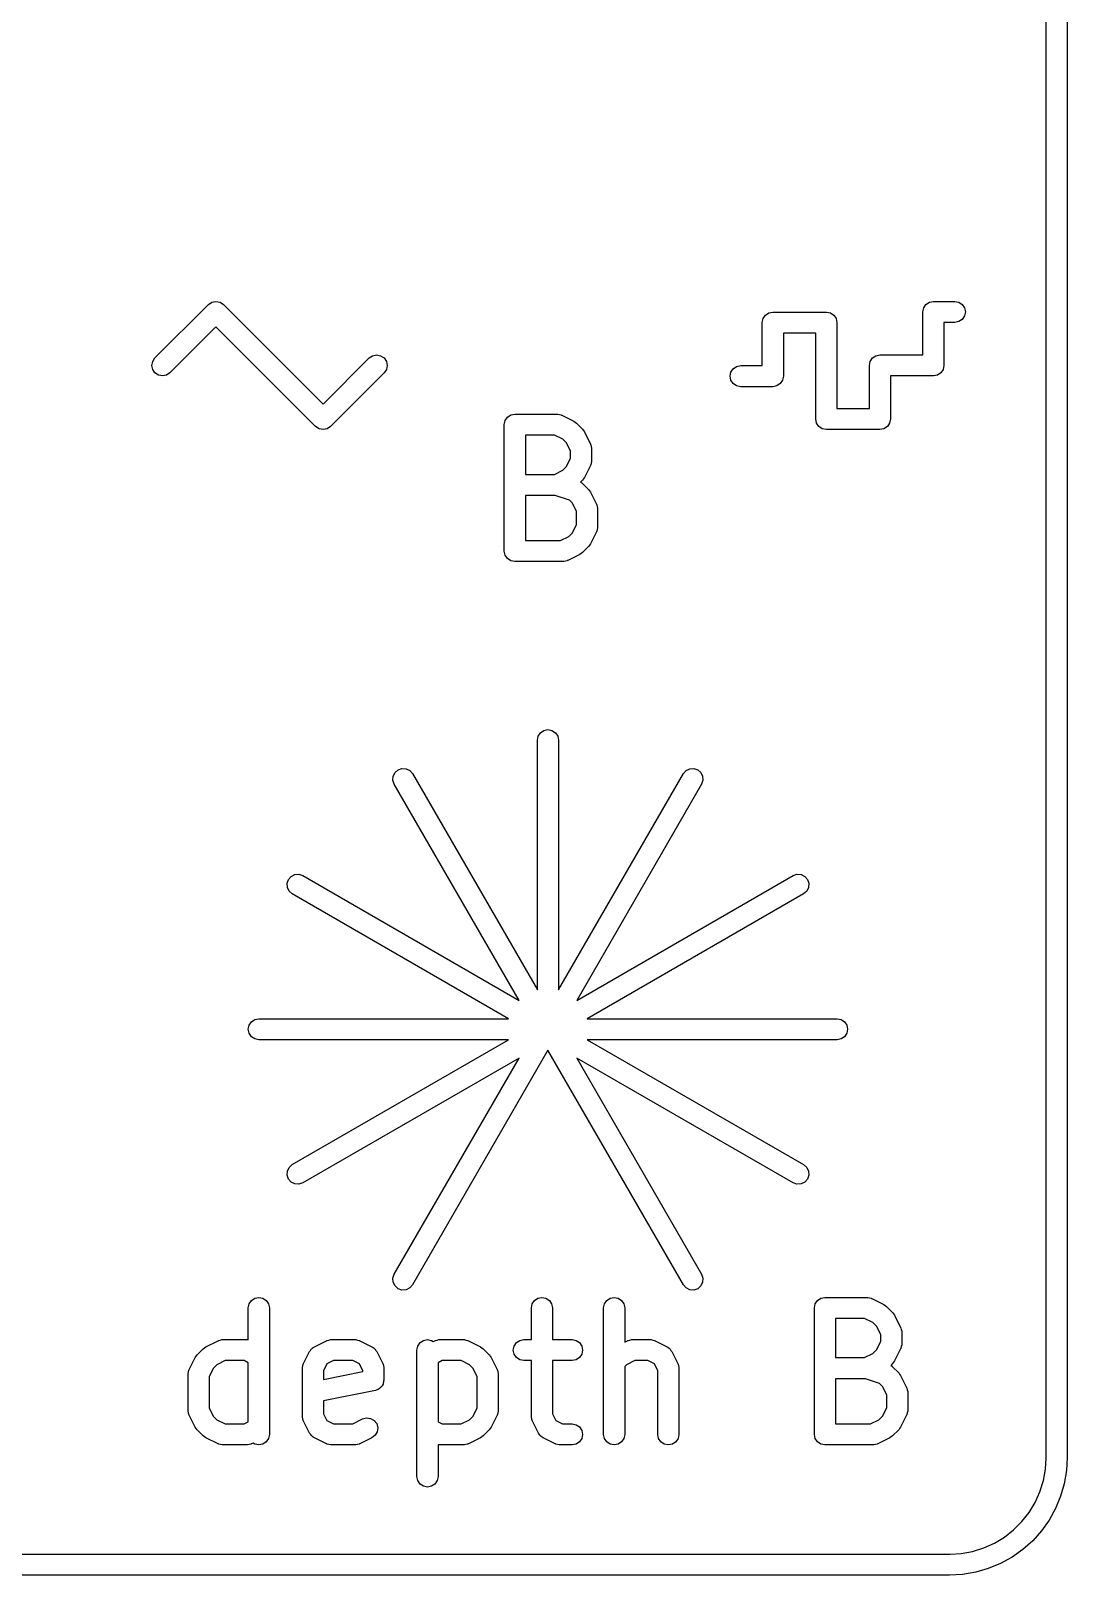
# Model space of a CAD drawing. Extents: x 78 to 213, y -137 to -49.
# Drawn here: x 187.76 to 212.34, y -129.79 to -93.16 of the extents above; entities that cross this region are included whole.
import ezdxf

# ---------------------------------------------------------------- set-up
doc = ezdxf.new("R2010")
doc.units = 0
doc.layers.add('BLACK', color=7, linetype='CONTINUOUS')

msp = doc.modelspace()

# ---------------------------------------------------------------- linework, layer by layer
at = {"layer": 'BLACK', "linetype": 'CONTINUOUS'}
for p, q in [((211.84, -127), (211.84, -66.04)), ((212.34, -66.04), (212.34, -127)), ((190.704, -100.915), (191.974, -99.6452)), ((191.974, -99.6452), (192.055, -99.591)), ((192.055, -99.591), (192.151, -99.572)), ((192.151, -99.572), (192.247, -99.591)), ((192.247, -99.591), (192.328, -99.6452)), ((192.328, -99.6452), (194.691, -102.008)), ((208.938, -99.7263), (208.992, -99.6452)), ((208.992, -99.6452), (209.073, -99.591)), ((209.073, -99.591), (209.169, -99.572)), ((209.169, -99.572), (209.677, -99.572)), ((209.677, -99.572), (209.773, -99.591)), ((209.773, -99.591), (209.854, -99.6452)), ((209.854, -99.6452), (209.908, -99.7263)), ((205.109, -100.076), (205.128, -99.9803)), ((205.128, -99.9803), (205.182, -99.8992)), ((205.182, -99.8992), (205.263, -99.845)), ((205.263, -99.845), (205.359, -99.826)), ((205.359, -99.826), (206.629, -99.826)), ((206.629, -99.826), (206.725, -99.845)), ((206.725, -99.845), (206.806, -99.8992)), ((206.806, -99.8992), (206.86, -99.9803)), ((206.86, -99.9803), (206.879, -100.076)), ((208.919, -99.822), (208.938, -99.7263)), ((208.919, -100.842), (208.919, -99.822)), ((209.854, -99.9988), (209.773, -100.053)), ((209.908, -99.9177), (209.854, -99.9988)), ((209.908, -99.7263), (209.927, -99.822)), ((209.927, -99.822), (209.908, -99.9177)), ((192.151, -100.176), (191.058, -101.269)), ((194.514, -102.539), (192.151, -100.176)), ((205.109, -101.096), (205.109, -100.076)), ((206.379, -100.326), (205.609, -100.326)), ((205.609, -100.326), (205.609, -101.346)), ((206.379, -102.362), (206.379, -100.326)), ((206.879, -100.076), (206.879, -102.112)), ((209.677, -100.072), (209.419, -100.072)), ((209.419, -100.072), (209.419, -101.092)), ((209.773, -100.053), (209.677, -100.072)), ((190.631, -101.092), (190.65, -100.996)), ((190.65, -101.188), (190.631, -101.092)), ((190.65, -100.996), (190.704, -100.915)), ((194.691, -102.008), (195.784, -100.915)), ((195.784, -100.915), (195.865, -100.861)), ((195.865, -100.861), (195.961, -100.842)), ((195.961, -100.842), (196.057, -100.861)), ((196.057, -100.861), (196.138, -100.915)), ((196.138, -100.915), (196.192, -100.996)), ((196.192, -100.996), (196.211, -101.092)), ((196.211, -101.092), (196.192, -101.188)), ((204.501, -101.115), (204.597, -101.096)), ((204.597, -101.096), (205.109, -101.096)), ((207.649, -101.092), (207.668, -100.996)), ((207.649, -102.112), (207.649, -101.092)), ((207.668, -100.996), (207.722, -100.915)), ((207.722, -100.915), (207.803, -100.861)), ((207.803, -100.861), (207.899, -100.842)), ((207.899, -100.842), (208.919, -100.842)), ((209.419, -101.092), (209.4, -101.188)), ((190.704, -101.269), (190.65, -101.188)), ((190.785, -101.323), (190.704, -101.269)), ((190.881, -101.342), (190.785, -101.323)), ((190.977, -101.323), (190.881, -101.342)), ((191.058, -101.269), (190.977, -101.323)), ((196.138, -101.269), (194.868, -102.539)), ((196.192, -101.188), (196.138, -101.269)), ((204.347, -101.346), (204.366, -101.25)), ((204.366, -101.442), (204.347, -101.346)), ((204.366, -101.25), (204.42, -101.169)), ((204.42, -101.523), (204.366, -101.442)), ((204.42, -101.169), (204.501, -101.115)), ((205.59, -101.442), (205.536, -101.523)), ((205.609, -101.346), (205.59, -101.442)), ((209.169, -101.342), (208.149, -101.342)), ((208.149, -101.342), (208.149, -102.362)), ((209.265, -101.323), (209.169, -101.342)), ((209.346, -101.269), (209.265, -101.323)), ((209.4, -101.188), (209.346, -101.269)), ((204.501, -101.577), (204.42, -101.523)), ((204.597, -101.596), (204.501, -101.577)), ((205.359, -101.596), (204.597, -101.596)), ((205.455, -101.577), (205.359, -101.596)), ((205.536, -101.523), (205.455, -101.577)), ((206.879, -102.112), (207.649, -102.112)), ((194.595, -102.593), (194.514, -102.539)), ((194.514, -102.539), (194.514, -102.539)), ((194.868, -102.539), (194.787, -102.593)), ((198.989, -102.497), (199.008, -102.401)), ((198.989, -105.497), (198.989, -102.497)), ((199.008, -102.401), (199.063, -102.32)), ((199.063, -102.32), (199.144, -102.266)), ((199.144, -102.266), (199.239, -102.247)), ((199.239, -102.247), (200.239, -102.247)), ((200.239, -102.247), (200.248, -102.249)), ((200.248, -102.249), (200.257, -102.248)), ((200.257, -102.248), (200.296, -102.258)), ((200.296, -102.258), (200.335, -102.266)), ((200.335, -102.266), (200.342, -102.271)), ((200.342, -102.271), (200.351, -102.274)), ((200.351, -102.274), (200.637, -102.416)), ((200.637, -102.416), (200.668, -102.441)), ((200.668, -102.441), (200.702, -102.463)), ((200.702, -102.463), (200.845, -102.606)), ((206.398, -102.458), (206.379, -102.362)), ((206.452, -102.539), (206.398, -102.458)), ((206.533, -102.593), (206.452, -102.539)), ((208.076, -102.539), (207.995, -102.593)), ((208.13, -102.458), (208.076, -102.539)), ((208.149, -102.362), (208.13, -102.458)), ((194.691, -102.612), (194.595, -102.593)), ((194.595, -102.593), (194.595, -102.593)), ((194.787, -102.593), (194.691, -102.612)), ((199.489, -102.747), (199.489, -103.676)), ((200.18, -102.747), (199.489, -102.747)), ((200.377, -102.845), (200.18, -102.747)), ((200.462, -102.931), (200.377, -102.845)), ((200.561, -103.128), (200.462, -102.931)), ((200.845, -102.606), (200.867, -102.639)), ((200.867, -102.639), (200.891, -102.671)), ((200.891, -102.671), (201.034, -102.957)), ((206.629, -102.612), (206.533, -102.593)), ((207.899, -102.612), (206.629, -102.612)), ((207.995, -102.593), (207.899, -102.612)), ((200.462, -103.492), (200.561, -103.295)), ((200.561, -103.295), (200.561, -103.128)), ((201.034, -102.957), (201.037, -102.965)), ((201.037, -102.965), (201.042, -102.973)), ((201.042, -102.973), (201.05, -103.012)), ((201.05, -103.012), (201.06, -103.051)), ((201.06, -103.051), (201.059, -103.06)), ((201.059, -103.06), (201.061, -103.069)), ((201.061, -103.069), (201.061, -103.354)), ((199.489, -103.676), (200.18, -103.676)), ((200.18, -103.676), (200.377, -103.577)), ((200.377, -103.577), (200.462, -103.492)), ((201.034, -103.466), (200.891, -103.752)), ((201.037, -103.457), (201.034, -103.466)), ((201.042, -103.45), (201.037, -103.457)), ((201.05, -103.411), (201.042, -103.45)), ((201.06, -103.372), (201.05, -103.411)), ((201.061, -103.354), (201.059, -103.363)), ((201.059, -103.363), (201.06, -103.372)), ((200.845, -103.817), (200.8, -103.862)), ((200.8, -103.862), (200.832, -103.88)), ((200.832, -103.88), (200.837, -103.887)), ((200.837, -103.887), (200.845, -103.892)), ((200.867, -103.783), (200.845, -103.817)), ((200.845, -103.892), (200.987, -104.035)), ((200.891, -103.752), (200.867, -103.783)), ((200.987, -104.035), (201.01, -104.068)), ((199.489, -104.176), (199.489, -105.247)), ((200.199, -104.176), (199.489, -104.176)), ((200.533, -104.287), (200.199, -104.176)), ((200.605, -104.36), (200.533, -104.287)), ((200.704, -104.556), (200.605, -104.36)), ((201.01, -104.068), (201.034, -104.1)), ((201.034, -104.1), (201.177, -104.385)), ((201.177, -104.385), (201.18, -104.394)), ((201.18, -104.394), (201.185, -104.401)), ((201.185, -104.401), (201.192, -104.441)), ((200.704, -104.867), (200.704, -104.556)), ((201.192, -104.441), (201.203, -104.479)), ((201.203, -104.479), (201.202, -104.488)), ((201.202, -104.488), (201.204, -104.497)), ((201.204, -104.497), (201.204, -104.926)), ((200.52, -105.149), (200.605, -105.063)), ((200.605, -105.063), (200.704, -104.867)), ((201.177, -105.038), (201.034, -105.323)), ((201.18, -105.029), (201.177, -105.038)), ((201.185, -105.021), (201.18, -105.029)), ((201.192, -104.982), (201.185, -105.021)), ((201.203, -104.943), (201.192, -104.982)), ((201.204, -104.926), (201.202, -104.935)), ((201.202, -104.935), (201.203, -104.943)), ((199.008, -105.593), (198.989, -105.497)), ((199.489, -105.247), (200.323, -105.247)), ((200.323, -105.247), (200.52, -105.149)), ((200.987, -105.388), (200.845, -105.531)), ((201.01, -105.355), (200.987, -105.388)), ((201.034, -105.323), (201.01, -105.355)), ((199.063, -105.674), (199.008, -105.593)), ((199.144, -105.728), (199.063, -105.674)), ((199.239, -105.747), (199.144, -105.728)), ((200.382, -105.747), (199.239, -105.747)), ((200.391, -105.745), (200.382, -105.747)), ((200.4, -105.747), (200.391, -105.745)), ((200.439, -105.736), (200.4, -105.747)), ((200.478, -105.728), (200.439, -105.736)), ((200.485, -105.723), (200.478, -105.728)), ((200.494, -105.721), (200.485, -105.723)), ((200.78, -105.578), (200.494, -105.721)), ((200.811, -105.553), (200.78, -105.578)), ((200.845, -105.531), (200.811, -105.553)), ((199.775, -109.982), (199.794, -109.886)), ((199.794, -109.886), (199.848, -109.805)), ((199.848, -109.805), (199.929, -109.751)), ((199.929, -109.751), (200.025, -109.732)), ((200.025, -109.732), (200.121, -109.751)), ((200.121, -109.751), (200.202, -109.805)), ((200.202, -109.805), (200.256, -109.886)), ((200.256, -109.886), (200.275, -109.982)), ((199.775, -115.907), (199.775, -109.982)), ((200.275, -109.982), (200.275, -115.907)), ((196.348, -110.933), (196.355, -110.836)), ((196.379, -111.026), (196.348, -110.933)), ((196.355, -110.836), (196.398, -110.749)), ((196.398, -110.749), (196.471, -110.684)), ((196.471, -110.684), (196.563, -110.653)), ((196.563, -110.653), (196.661, -110.659)), ((196.661, -110.659), (196.748, -110.702)), ((196.748, -110.702), (196.813, -110.776)), ((196.813, -110.776), (199.775, -115.907)), ((200.275, -115.907), (203.237, -110.776)), ((203.237, -110.776), (203.302, -110.702)), ((203.302, -110.702), (203.389, -110.659)), ((203.389, -110.659), (203.487, -110.653)), ((203.487, -110.653), (203.579, -110.684)), ((203.579, -110.684), (203.652, -110.749)), ((203.652, -110.749), (203.695, -110.836)), ((203.702, -110.933), (203.671, -111.026)), ((203.695, -110.836), (203.702, -110.933)), ((199.342, -116.157), (196.379, -111.026)), ((203.671, -111.026), (200.708, -116.157)), ((193.934, -113.213), (194.021, -113.17)), ((194.021, -113.17), (194.118, -113.163)), ((194.118, -113.163), (194.211, -113.194)), ((194.211, -113.194), (199.342, -116.157)), ((200.708, -116.157), (205.839, -113.194)), ((205.839, -113.194), (205.932, -113.163)), ((205.932, -113.163), (206.029, -113.17)), ((206.029, -113.17), (206.116, -113.213)), ((193.838, -113.378), (193.869, -113.286)), ((193.844, -113.476), (193.838, -113.378)), ((193.887, -113.563), (193.844, -113.476)), ((193.869, -113.286), (193.934, -113.213)), ((193.961, -113.628), (193.887, -113.563)), ((206.163, -113.563), (206.089, -113.628)), ((206.116, -113.213), (206.181, -113.286)), ((206.206, -113.476), (206.163, -113.563)), ((206.181, -113.286), (206.212, -113.378)), ((206.212, -113.378), (206.206, -113.476)), ((199.092, -116.59), (193.961, -113.628)), ((206.089, -113.628), (200.958, -116.59)), ((192.917, -116.84), (192.936, -116.744)), ((192.936, -116.936), (192.917, -116.84)), ((192.936, -116.744), (192.99, -116.663)), ((192.99, -116.663), (193.071, -116.609)), ((193.071, -116.609), (193.167, -116.59)), ((193.167, -116.59), (199.092, -116.59)), ((200.958, -116.59), (206.883, -116.59)), ((206.883, -116.59), (206.979, -116.609)), ((206.979, -116.609), (207.06, -116.663)), ((207.06, -116.663), (207.114, -116.744)), ((207.114, -116.744), (207.133, -116.84)), ((207.133, -116.84), (207.114, -116.936)), ((192.99, -117.017), (192.936, -116.936)), ((193.071, -117.071), (192.99, -117.017)), ((193.167, -117.09), (193.071, -117.071)), ((199.092, -117.09), (193.167, -117.09)), ((193.961, -120.052), (199.092, -117.09)), ((206.883, -117.09), (200.958, -117.09)), ((200.958, -117.09), (206.089, -120.052)), ((206.979, -117.071), (206.883, -117.09)), ((207.06, -117.017), (206.979, -117.071)), ((207.114, -116.936), (207.06, -117.017)), ((199.342, -117.523), (194.211, -120.486)), ((196.379, -122.654), (199.342, -117.523)), ((200.025, -117.34), (196.813, -122.904)), ((203.237, -122.904), (200.025, -117.34)), ((205.839, -120.486), (200.708, -117.523)), ((200.708, -117.523), (203.671, -122.654)), ((193.844, -120.204), (193.887, -120.117)), ((193.887, -120.117), (193.961, -120.052)), ((206.089, -120.052), (206.163, -120.117)), ((206.163, -120.117), (206.206, -120.204)), ((193.838, -120.302), (193.844, -120.204)), ((193.869, -120.394), (193.838, -120.302)), ((193.934, -120.467), (193.869, -120.394)), ((194.021, -120.51), (193.934, -120.467)), ((194.118, -120.517), (194.021, -120.51)), ((194.211, -120.486), (194.118, -120.517)), ((205.932, -120.517), (205.839, -120.486)), ((206.029, -120.51), (205.932, -120.517)), ((206.116, -120.467), (206.029, -120.51)), ((206.181, -120.394), (206.116, -120.467)), ((206.212, -120.302), (206.181, -120.394)), ((206.206, -120.204), (206.212, -120.302)), ((196.348, -122.747), (196.379, -122.654)), ((203.671, -122.654), (203.702, -122.747)), ((196.355, -122.844), (196.348, -122.747)), ((196.398, -122.931), (196.355, -122.844)), ((196.471, -122.996), (196.398, -122.931)), ((196.563, -123.027), (196.471, -122.996)), ((196.661, -123.021), (196.563, -123.027)), ((196.748, -122.978), (196.661, -123.021)), ((196.813, -122.904), (196.748, -122.978)), ((203.302, -122.978), (203.237, -122.904)), ((203.389, -123.021), (203.302, -122.978)), ((203.487, -123.027), (203.389, -123.021)), ((203.579, -122.996), (203.487, -123.027)), ((203.652, -122.931), (203.579, -122.996)), ((203.695, -122.844), (203.652, -122.931)), ((203.702, -122.747), (203.695, -122.844)), ((192.918, -123.452), (192.937, -123.356)), ((192.918, -124.208), (192.918, -123.452)), ((192.937, -123.356), (192.991, -123.275)), ((192.991, -123.275), (193.072, -123.221)), ((193.072, -123.221), (193.168, -123.202)), ((193.168, -123.202), (193.264, -123.221)), ((193.264, -123.221), (193.345, -123.275)), ((193.345, -123.275), (193.399, -123.356)), ((193.399, -123.356), (193.418, -123.452)), ((193.418, -123.452), (193.418, -126.452)), ((199.632, -123.452), (199.651, -123.356)), ((199.632, -124.202), (199.632, -123.452)), ((199.651, -123.356), (199.705, -123.275)), ((199.705, -123.275), (199.786, -123.221)), ((199.786, -123.221), (199.882, -123.202)), ((199.882, -123.202), (199.978, -123.221)), ((199.978, -123.221), (200.059, -123.275)), ((200.059, -123.275), (200.113, -123.356)), ((200.113, -123.356), (200.132, -123.452)), ((200.132, -123.452), (200.132, -124.202)), ((201.346, -123.452), (201.365, -123.356)), ((201.346, -126.452), (201.346, -123.452)), ((201.365, -123.356), (201.42, -123.275)), ((201.42, -123.275), (201.501, -123.221)), ((201.501, -123.221), (201.596, -123.202)), ((201.596, -123.202), (201.692, -123.221)), ((201.692, -123.221), (201.773, -123.275)), ((201.773, -123.275), (201.827, -123.356)), ((201.827, -123.356), (201.846, -123.452)), ((201.846, -123.452), (201.846, -124.262)), ((206.346, -123.452), (206.365, -123.356)), ((206.346, -126.452), (206.346, -123.452)), ((206.365, -123.356), (206.42, -123.275)), ((206.42, -123.275), (206.501, -123.221)), ((206.501, -123.221), (206.596, -123.202)), ((206.596, -123.202), (207.596, -123.202)), ((207.596, -123.202), (207.605, -123.204)), ((207.605, -123.204), (207.614, -123.203)), ((207.614, -123.203), (207.653, -123.213)), ((207.653, -123.213), (207.692, -123.221)), ((207.692, -123.221), (207.7, -123.226)), ((207.7, -123.226), (207.708, -123.229)), ((207.708, -123.229), (207.994, -123.371)), ((207.994, -123.371), (208.026, -123.396)), ((208.026, -123.396), (208.059, -123.418)), ((208.059, -123.418), (208.202, -123.561)), ((206.846, -123.702), (206.846, -124.631)), ((207.537, -123.702), (206.846, -123.702)), ((207.734, -123.8), (207.537, -123.702)), ((207.82, -123.886), (207.734, -123.8)), ((208.202, -123.561), (208.224, -123.594)), ((208.224, -123.594), (208.249, -123.626)), ((208.249, -123.626), (208.391, -123.912)), ((207.918, -124.083), (207.82, -123.886)), ((207.918, -124.25), (207.918, -124.083)), ((208.391, -123.912), (208.394, -123.92)), ((208.394, -123.92), (208.399, -123.928)), ((208.399, -123.928), (208.407, -123.967)), ((208.407, -123.967), (208.417, -124.006)), ((208.417, -124.006), (208.416, -124.015)), ((208.416, -124.015), (208.418, -124.024)), ((208.418, -124.024), (208.418, -124.309)), ((191.705, -124.561), (191.848, -124.418)), ((191.848, -124.418), (191.882, -124.396)), ((191.882, -124.396), (191.913, -124.371)), ((191.913, -124.371), (192.199, -124.229)), ((192.199, -124.229), (192.208, -124.226)), ((192.208, -124.226), (192.215, -124.221)), ((192.215, -124.221), (192.254, -124.213)), ((192.254, -124.213), (192.293, -124.203)), ((192.293, -124.203), (192.302, -124.204)), ((192.302, -124.204), (192.311, -124.202)), ((192.311, -124.202), (192.882, -124.202)), ((192.882, -124.202), (192.891, -124.204)), ((192.891, -124.204), (192.9, -124.203)), ((192.9, -124.203), (192.918, -124.208)), ((194.23, -124.769), (194.373, -124.483)), ((194.373, -124.483), (194.392, -124.458)), ((194.392, -124.458), (194.408, -124.431)), ((194.408, -124.431), (194.422, -124.42)), ((194.422, -124.42), (194.433, -124.406)), ((194.433, -124.406), (194.46, -124.391)), ((194.46, -124.391), (194.485, -124.371)), ((194.485, -124.371), (194.77, -124.229)), ((194.77, -124.229), (194.779, -124.226)), ((194.779, -124.226), (194.786, -124.221)), ((194.786, -124.221), (194.826, -124.213)), ((194.826, -124.213), (194.864, -124.203)), ((194.864, -124.203), (194.873, -124.204)), ((194.873, -124.204), (194.882, -124.202)), ((194.882, -124.202), (195.454, -124.202)), ((195.454, -124.202), (195.462, -124.204)), ((195.462, -124.204), (195.471, -124.203)), ((195.471, -124.203), (195.51, -124.213)), ((195.51, -124.213), (195.549, -124.221)), ((195.549, -124.221), (195.557, -124.226)), ((195.557, -124.226), (195.565, -124.229)), ((195.565, -124.229), (195.851, -124.371)), ((195.851, -124.371), (195.876, -124.391)), ((195.876, -124.391), (195.903, -124.406)), ((195.903, -124.406), (195.914, -124.42)), ((195.914, -124.42), (195.928, -124.431)), ((195.928, -124.431), (195.944, -124.458)), ((195.944, -124.458), (195.963, -124.483)), ((195.963, -124.483), (196.106, -124.769)), ((196.918, -124.452), (196.937, -124.356)), ((196.918, -127.452), (196.918, -124.452)), ((196.937, -124.356), (196.991, -124.275)), ((196.991, -124.275), (197.072, -124.221)), ((197.072, -124.221), (197.168, -124.202)), ((197.168, -124.202), (197.264, -124.221)), ((197.264, -124.221), (197.303, -124.248)), ((197.303, -124.248), (197.342, -124.229)), ((197.342, -124.229), (197.35, -124.226)), ((197.35, -124.226), (197.358, -124.221)), ((197.358, -124.221), (197.397, -124.213)), ((197.397, -124.213), (197.436, -124.203)), ((197.436, -124.203), (197.445, -124.204)), ((197.445, -124.204), (197.454, -124.202)), ((197.454, -124.202), (198.025, -124.202)), ((198.025, -124.202), (198.034, -124.204)), ((198.034, -124.204), (198.043, -124.203)), ((198.043, -124.203), (198.081, -124.213)), ((198.081, -124.213), (198.121, -124.221)), ((198.121, -124.221), (198.128, -124.226)), ((198.128, -124.226), (198.137, -124.229)), ((198.137, -124.229), (198.423, -124.371)), ((198.423, -124.371), (198.454, -124.396)), ((198.454, -124.396), (198.487, -124.418)), ((198.487, -124.418), (198.63, -124.561)), ((199.204, -124.452), (199.223, -124.356)), ((199.223, -124.548), (199.204, -124.452)), ((199.223, -124.356), (199.277, -124.275)), ((199.277, -124.629), (199.223, -124.548)), ((199.277, -124.275), (199.358, -124.221)), ((199.358, -124.221), (199.454, -124.202)), ((199.454, -124.202), (199.632, -124.202)), ((200.132, -124.202), (200.596, -124.202)), ((200.596, -124.202), (200.692, -124.221)), ((200.692, -124.221), (200.773, -124.275)), ((200.773, -124.275), (200.827, -124.356)), ((200.827, -124.548), (200.773, -124.629)), ((200.827, -124.356), (200.846, -124.452)), ((200.846, -124.452), (200.827, -124.548)), ((201.846, -124.262), (201.913, -124.229)), ((201.913, -124.229), (201.922, -124.226)), ((201.922, -124.226), (201.929, -124.221)), ((201.929, -124.221), (201.969, -124.213)), ((201.969, -124.213), (202.007, -124.203)), ((202.007, -124.203), (202.016, -124.204)), ((202.016, -124.204), (202.025, -124.202)), ((202.025, -124.202), (202.454, -124.202)), ((202.454, -124.202), (202.462, -124.204)), ((202.462, -124.204), (202.471, -124.203)), ((202.471, -124.203), (202.51, -124.213)), ((202.51, -124.213), (202.549, -124.221)), ((202.549, -124.221), (202.557, -124.226)), ((202.557, -124.226), (202.565, -124.229)), ((202.565, -124.229), (202.851, -124.371)), ((202.851, -124.371), (202.876, -124.391)), ((202.876, -124.391), (202.903, -124.406)), ((202.903, -124.406), (202.914, -124.42)), ((202.914, -124.42), (202.928, -124.431)), ((202.928, -124.431), (202.944, -124.458)), ((202.944, -124.458), (202.963, -124.483)), ((202.963, -124.483), (203.106, -124.769)), ((207.537, -124.631), (207.734, -124.532)), ((207.734, -124.532), (207.82, -124.447)), ((207.82, -124.447), (207.918, -124.25)), ((208.391, -124.421), (208.249, -124.707)), ((208.394, -124.412), (208.391, -124.421)), ((208.399, -124.405), (208.394, -124.412)), ((208.407, -124.366), (208.399, -124.405)), ((208.417, -124.327), (208.407, -124.366)), ((208.418, -124.309), (208.416, -124.318)), ((208.416, -124.318), (208.417, -124.327)), ((191.508, -124.928), (191.513, -124.92)), ((191.513, -124.92), (191.516, -124.912)), ((191.516, -124.912), (191.659, -124.626)), ((191.659, -124.626), (191.683, -124.594)), ((191.683, -124.594), (191.705, -124.561)), ((192.088, -124.886), (191.989, -125.083)), ((192.173, -124.8), (192.088, -124.886)), ((192.37, -124.702), (192.173, -124.8)), ((192.823, -124.702), (192.37, -124.702)), ((192.918, -124.75), (192.823, -124.702)), ((192.918, -126.155), (192.918, -124.75)), ((194.204, -124.863), (194.215, -124.824)), ((194.205, -124.872), (194.204, -124.863)), ((194.204, -124.881), (194.205, -124.872)), ((194.204, -126.024), (194.204, -124.881)), ((194.215, -124.824), (194.223, -124.785)), ((194.223, -124.785), (194.228, -124.778)), ((194.228, -124.778), (194.23, -124.769)), ((194.783, -124.781), (194.704, -124.94)), ((194.941, -124.702), (194.783, -124.781)), ((195.395, -124.702), (194.941, -124.702)), ((195.553, -124.781), (195.395, -124.702)), ((195.632, -124.94), (195.553, -124.781)), ((196.106, -124.769), (196.108, -124.778)), ((196.108, -124.778), (196.113, -124.785)), ((196.113, -124.785), (196.121, -124.824)), ((196.121, -124.824), (196.132, -124.863)), ((196.132, -124.863), (196.13, -124.872)), ((196.13, -124.872), (196.132, -124.881)), ((196.132, -124.881), (196.132, -125.166)), ((197.513, -124.702), (197.418, -124.75)), ((197.418, -124.75), (197.418, -126.155)), ((197.966, -124.702), (197.513, -124.702)), ((198.163, -124.8), (197.966, -124.702)), ((198.248, -124.886), (198.163, -124.8)), ((198.346, -125.083), (198.248, -124.886)), ((198.63, -124.561), (198.653, -124.594)), ((198.653, -124.594), (198.677, -124.626)), ((198.677, -124.626), (198.82, -124.912)), ((198.82, -124.912), (198.822, -124.92)), ((198.822, -124.92), (198.827, -124.928)), ((199.358, -124.683), (199.277, -124.629)), ((199.454, -124.702), (199.358, -124.683)), ((199.632, -124.702), (199.454, -124.702)), ((199.632, -126.024), (199.632, -124.702)), ((200.596, -124.702), (200.132, -124.702)), ((200.132, -124.702), (200.132, -125.965)), ((200.692, -124.683), (200.596, -124.702)), ((200.773, -124.629), (200.692, -124.683)), ((201.887, -124.8), (201.846, -124.841)), ((201.846, -124.841), (201.846, -126.452)), ((202.084, -124.702), (201.887, -124.8)), ((202.395, -124.702), (202.084, -124.702)), ((202.553, -124.781), (202.395, -124.702)), ((202.632, -124.94), (202.553, -124.781)), ((203.106, -124.769), (203.108, -124.778)), ((203.108, -124.778), (203.113, -124.785)), ((203.113, -124.785), (203.121, -124.824)), ((203.121, -124.824), (203.132, -124.863)), ((203.132, -124.863), (203.13, -124.872)), ((203.13, -124.872), (203.132, -124.881)), ((203.132, -124.881), (203.132, -126.452)), ((206.846, -124.631), (207.537, -124.631)), ((208.202, -124.772), (208.157, -124.817)), ((208.157, -124.817), (208.189, -124.835)), ((208.189, -124.835), (208.194, -124.842)), ((208.194, -124.842), (208.202, -124.847)), ((208.224, -124.738), (208.202, -124.772)), ((208.202, -124.847), (208.345, -124.99)), ((208.249, -124.707), (208.224, -124.738)), ((191.489, -125.024), (191.491, -125.015)), ((191.489, -125.881), (191.489, -125.024)), ((191.49, -125.006), (191.5, -124.967)), ((191.491, -125.015), (191.49, -125.006)), ((191.5, -124.967), (191.508, -124.928)), ((191.989, -125.083), (191.989, -125.822)), ((194.704, -124.94), (194.704, -125.147)), ((194.704, -125.147), (195.632, -124.961)), ((195.632, -124.961), (195.632, -124.94)), ((196.1, -125.282), (196.09, -125.305)), ((196.113, -125.262), (196.1, -125.282)), ((196.118, -125.238), (196.113, -125.262)), ((196.127, -125.215), (196.118, -125.238)), ((196.132, -125.166), (196.127, -125.19)), ((196.127, -125.19), (196.127, -125.215)), ((198.346, -125.822), (198.346, -125.083)), ((198.827, -124.928), (198.835, -124.967)), ((198.835, -124.967), (198.846, -125.006)), ((198.846, -125.006), (198.845, -125.015)), ((198.845, -125.015), (198.846, -125.024)), ((198.846, -125.024), (198.846, -125.881)), ((202.632, -126.452), (202.632, -124.94)), ((206.846, -125.131), (206.846, -126.202)), ((207.556, -125.131), (206.846, -125.131)), ((207.89, -125.242), (207.556, -125.131)), ((207.962, -125.315), (207.89, -125.242)), ((208.345, -124.99), (208.367, -125.023)), ((208.367, -125.023), (208.391, -125.055)), ((208.391, -125.055), (208.534, -125.34)), ((195.931, -125.412), (194.704, -125.657)), ((194.704, -125.657), (194.704, -125.965)), ((195.954, -125.402), (195.931, -125.412)), ((195.978, -125.397), (195.954, -125.402)), ((195.998, -125.384), (195.978, -125.397)), ((196.021, -125.374), (195.998, -125.384)), ((196.039, -125.357), (196.021, -125.374)), ((196.059, -125.343), (196.039, -125.357)), ((196.073, -125.323), (196.059, -125.343)), ((196.09, -125.305), (196.073, -125.323)), ((208.061, -125.511), (207.962, -125.315)), ((208.061, -125.822), (208.061, -125.511)), ((208.534, -125.34), (208.537, -125.349)), ((208.537, -125.349), (208.542, -125.356)), ((208.542, -125.356), (208.55, -125.396)), ((208.55, -125.396), (208.56, -125.434)), ((208.56, -125.434), (208.559, -125.443)), ((208.559, -125.443), (208.561, -125.452)), ((208.561, -125.452), (208.561, -125.881)), ((191.491, -125.89), (191.489, -125.881)), ((191.49, -125.898), (191.491, -125.89)), ((191.5, -125.937), (191.49, -125.898)), ((191.508, -125.976), (191.5, -125.937)), ((191.513, -125.984), (191.508, -125.976)), ((191.516, -125.993), (191.513, -125.984)), ((191.659, -126.278), (191.516, -125.993)), ((191.989, -125.822), (192.088, -126.018)), ((192.088, -126.018), (192.173, -126.104)), ((194.704, -125.965), (194.783, -126.123)), ((198.163, -126.104), (198.248, -126.018)), ((198.248, -126.018), (198.346, -125.822)), ((198.82, -125.993), (198.677, -126.278)), ((198.822, -125.984), (198.82, -125.993)), ((198.827, -125.976), (198.822, -125.984)), ((198.835, -125.937), (198.827, -125.976)), ((198.846, -125.898), (198.835, -125.937)), ((198.846, -125.881), (198.845, -125.89)), ((198.845, -125.89), (198.846, -125.898)), ((200.132, -125.965), (200.211, -126.123)), ((207.877, -126.104), (207.962, -126.018)), ((207.962, -126.018), (208.061, -125.822)), ((208.534, -125.993), (208.391, -126.278)), ((208.537, -125.984), (208.534, -125.993)), ((208.542, -125.976), (208.537, -125.984)), ((208.55, -125.937), (208.542, -125.976)), ((208.56, -125.898), (208.55, -125.937)), ((208.561, -125.881), (208.559, -125.89)), ((208.559, -125.89), (208.56, -125.898)), ((191.683, -126.31), (191.659, -126.278)), ((191.705, -126.343), (191.683, -126.31)), ((191.848, -126.486), (191.705, -126.343)), ((192.173, -126.104), (192.37, -126.202)), ((192.37, -126.202), (192.823, -126.202)), ((192.823, -126.202), (192.918, -126.155)), ((194.205, -126.032), (194.204, -126.024)), ((194.204, -126.041), (194.205, -126.032)), ((194.215, -126.08), (194.204, -126.041)), ((194.223, -126.119), (194.215, -126.08)), ((194.228, -126.127), (194.223, -126.119)), ((194.23, -126.135), (194.228, -126.127)), ((194.373, -126.421), (194.23, -126.135)), ((194.783, -126.123), (194.941, -126.202)), ((194.941, -126.202), (195.395, -126.202)), ((195.395, -126.202), (195.627, -126.086)), ((195.627, -126.086), (195.722, -126.06)), ((195.722, -126.06), (195.818, -126.072)), ((195.818, -126.072), (195.903, -126.12)), ((195.903, -126.12), (195.963, -126.197)), ((195.976, -126.388), (195.928, -126.473)), ((195.963, -126.197), (195.989, -126.292)), ((195.989, -126.292), (195.976, -126.388)), ((197.418, -126.155), (197.513, -126.202)), ((197.513, -126.202), (197.966, -126.202)), ((197.966, -126.202), (198.163, -126.104)), ((198.63, -126.343), (198.487, -126.486)), ((198.653, -126.31), (198.63, -126.343)), ((198.677, -126.278), (198.653, -126.31)), ((199.634, -126.032), (199.632, -126.024)), ((199.633, -126.041), (199.634, -126.032)), ((199.643, -126.08), (199.633, -126.041)), ((199.651, -126.119), (199.643, -126.08)), ((199.656, -126.127), (199.651, -126.119)), ((199.659, -126.135), (199.656, -126.127)), ((199.801, -126.421), (199.659, -126.135)), ((200.211, -126.123), (200.37, -126.202)), ((200.37, -126.202), (200.596, -126.202)), ((200.596, -126.202), (200.692, -126.221)), ((200.692, -126.221), (200.773, -126.275)), ((200.773, -126.275), (200.827, -126.356)), ((200.827, -126.356), (200.846, -126.452)), ((206.846, -126.202), (207.68, -126.202)), ((207.68, -126.202), (207.877, -126.104)), ((208.345, -126.343), (208.202, -126.486)), ((208.367, -126.31), (208.345, -126.343)), ((208.391, -126.278), (208.367, -126.31)), ((191.882, -126.508), (191.848, -126.486)), ((191.913, -126.533), (191.882, -126.508)), ((192.199, -126.676), (191.913, -126.533)), ((192.208, -126.678), (192.199, -126.676)), ((192.215, -126.683), (192.208, -126.678)), ((192.254, -126.691), (192.215, -126.683)), ((192.293, -126.702), (192.254, -126.691)), ((192.302, -126.7), (192.293, -126.702)), ((192.311, -126.702), (192.302, -126.7)), ((192.882, -126.702), (192.311, -126.702)), ((192.891, -126.7), (192.882, -126.702)), ((192.9, -126.702), (192.891, -126.7)), ((192.939, -126.691), (192.9, -126.702)), ((192.978, -126.683), (192.939, -126.691)), ((192.985, -126.678), (192.978, -126.683)), ((192.994, -126.676), (192.985, -126.678)), ((193.032, -126.657), (192.994, -126.676)), ((193.072, -126.683), (193.032, -126.657)), ((193.168, -126.702), (193.072, -126.683)), ((193.264, -126.683), (193.168, -126.702)), ((193.345, -126.629), (193.264, -126.683)), ((193.399, -126.548), (193.345, -126.629)), ((193.418, -126.452), (193.399, -126.548)), ((194.392, -126.446), (194.373, -126.421)), ((194.408, -126.473), (194.392, -126.446)), ((194.422, -126.484), (194.408, -126.473)), ((194.433, -126.498), (194.422, -126.484)), ((194.46, -126.514), (194.433, -126.498)), ((194.485, -126.533), (194.46, -126.514)), ((194.77, -126.676), (194.485, -126.533)), ((194.779, -126.678), (194.77, -126.676)), ((194.786, -126.683), (194.779, -126.678)), ((194.826, -126.691), (194.786, -126.683)), ((194.864, -126.702), (194.826, -126.691)), ((194.873, -126.7), (194.864, -126.702)), ((194.882, -126.702), (194.873, -126.7)), ((195.454, -126.702), (194.882, -126.702)), ((195.462, -126.7), (195.454, -126.702)), ((195.471, -126.702), (195.462, -126.7)), ((195.51, -126.691), (195.471, -126.702)), ((195.549, -126.683), (195.51, -126.691)), ((195.557, -126.678), (195.549, -126.683)), ((195.565, -126.676), (195.557, -126.678)), ((195.851, -126.533), (195.565, -126.676)), ((195.928, -126.473), (195.851, -126.533)), ((197.436, -126.702), (197.418, -126.697)), ((197.418, -126.697), (197.418, -127.452)), ((197.445, -126.7), (197.436, -126.702)), ((197.454, -126.702), (197.445, -126.7)), ((198.025, -126.702), (197.454, -126.702)), ((198.034, -126.7), (198.025, -126.702)), ((198.043, -126.702), (198.034, -126.7)), ((198.081, -126.691), (198.043, -126.702)), ((198.121, -126.683), (198.081, -126.691)), ((198.128, -126.678), (198.121, -126.683)), ((198.137, -126.676), (198.128, -126.678)), ((198.423, -126.533), (198.137, -126.676)), ((198.454, -126.508), (198.423, -126.533)), ((198.487, -126.486), (198.454, -126.508)), ((199.821, -126.446), (199.801, -126.421)), ((199.836, -126.473), (199.821, -126.446)), ((199.85, -126.484), (199.836, -126.473)), ((199.861, -126.498), (199.85, -126.484)), ((199.888, -126.514), (199.861, -126.498)), ((199.913, -126.533), (199.888, -126.514)), ((200.199, -126.676), (199.913, -126.533)), ((200.208, -126.678), (200.199, -126.676)), ((200.215, -126.683), (200.208, -126.678)), ((200.254, -126.691), (200.215, -126.683)), ((200.293, -126.702), (200.254, -126.691)), ((200.302, -126.7), (200.293, -126.702)), ((200.311, -126.702), (200.302, -126.7)), ((200.596, -126.702), (200.311, -126.702)), ((200.692, -126.683), (200.596, -126.702)), ((200.773, -126.629), (200.692, -126.683)), ((200.827, -126.548), (200.773, -126.629)), ((200.846, -126.452), (200.827, -126.548)), ((201.365, -126.548), (201.346, -126.452)), ((201.42, -126.629), (201.365, -126.548)), ((201.501, -126.683), (201.42, -126.629)), ((201.596, -126.702), (201.501, -126.683)), ((201.692, -126.683), (201.596, -126.702)), ((201.773, -126.629), (201.692, -126.683)), ((201.827, -126.548), (201.773, -126.629)), ((201.846, -126.452), (201.827, -126.548)), ((202.651, -126.548), (202.632, -126.452)), ((202.705, -126.629), (202.651, -126.548)), ((202.786, -126.683), (202.705, -126.629)), ((202.882, -126.702), (202.786, -126.683)), ((202.978, -126.683), (202.882, -126.702)), ((203.059, -126.629), (202.978, -126.683)), ((203.113, -126.548), (203.059, -126.629)), ((203.132, -126.452), (203.113, -126.548)), ((206.365, -126.548), (206.346, -126.452)), ((206.42, -126.629), (206.365, -126.548)), ((206.501, -126.683), (206.42, -126.629)), ((206.596, -126.702), (206.501, -126.683)), ((207.739, -126.702), (206.596, -126.702)), ((207.748, -126.7), (207.739, -126.702)), ((207.757, -126.702), (207.748, -126.7)), ((207.796, -126.691), (207.757, -126.702)), ((207.835, -126.683), (207.796, -126.691)), ((207.842, -126.678), (207.835, -126.683)), ((207.851, -126.676), (207.842, -126.678)), ((208.137, -126.533), (207.851, -126.676)), ((208.168, -126.508), (208.137, -126.533)), ((208.202, -126.486), (208.168, -126.508)), ((211.827, -127.277), (211.843, -127.016)), ((211.843, -127.016), (211.84, -127)), ((212.34, -127), (212.322, -127.312)), ((196.937, -127.548), (196.918, -127.452)), ((197.418, -127.452), (197.399, -127.548)), ((211.778, -127.549), (211.827, -127.277)), ((212.322, -127.312), (212.27, -127.621)), ((196.991, -127.629), (196.937, -127.548)), ((197.072, -127.683), (196.991, -127.629)), ((197.168, -127.702), (197.072, -127.683)), ((197.264, -127.683), (197.168, -127.702)), ((197.345, -127.629), (197.264, -127.683)), ((197.399, -127.548), (197.345, -127.629)), ((211.581, -128.066), (211.695, -127.814)), ((211.695, -127.814), (211.778, -127.549)), ((212.27, -127.621), (212.183, -127.921)), ((211.438, -128.303), (211.581, -128.066)), ((212.064, -128.211), (211.912, -128.484)), ((212.183, -127.921), (212.064, -128.211)), ((211.071, -128.717), (211.267, -128.521)), ((211.267, -128.521), (211.438, -128.303)), ((211.912, -128.484), (211.731, -128.74)), ((210.616, -129.031), (210.853, -128.888)), ((210.853, -128.888), (211.071, -128.717)), ((211.731, -128.74), (211.523, -128.973)), ((137.16, -129.29), (209.55, -129.29)), ((209.55, -129.29), (209.566, -129.293)), ((209.566, -129.293), (209.827, -129.277)), ((209.827, -129.277), (210.099, -129.228)), ((210.099, -129.228), (210.364, -129.145)), ((210.364, -129.145), (210.616, -129.031)), ((211.29, -129.181), (211.034, -129.362)), ((211.523, -128.973), (211.29, -129.181)), ((210.471, -129.633), (210.171, -129.72)), ((210.761, -129.514), (210.471, -129.633)), ((211.034, -129.362), (210.761, -129.514)), ((209.55, -129.79), (137.16, -129.79)), ((209.862, -129.772), (209.55, -129.79)), ((210.171, -129.72), (209.862, -129.772))]:
    msp.add_line(p, q, dxfattribs=at)

doc.saveas('drawing.dxf')
